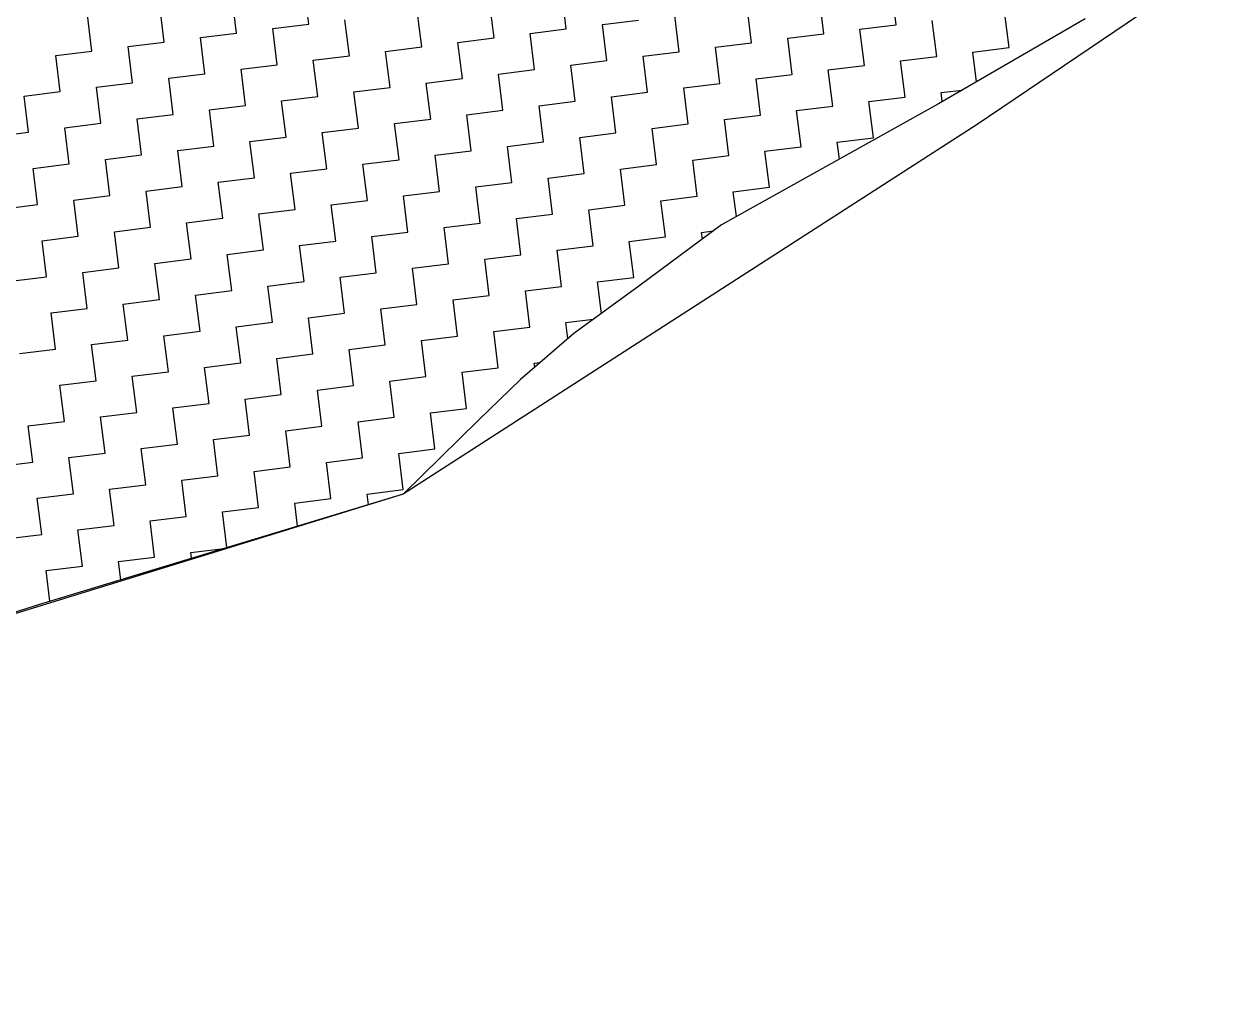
# Model space of a CAD drawing. Header units: metres. Extents: x 286056 to 292206, y 2024114 to 2027347.
# Drawn here: x 290904.5 to 291223.7, y 2024768.9 to 2025028 of the extents above; entities that cross this region are included whole.
import ezdxf

# ---------------------------------------------------------------- set-up
doc = ezdxf.new("R2010")
doc.units = ezdxf.units.M
doc.header["$LTSCALE"] = 0.3
doc.header["$MEASUREMENT"] = 0
doc.layers.add('POLY_HATCH', color=12, linetype='Continuous')
doc.layers.add('V_BOUND_LINE', color=7, linetype='Continuous')

# ---------------------------------------------------------------- blocks, each defined once
blk = doc.blocks.new('13')
at = {"layer": 'POLY_HATCH', "linetype": 'Continuous'}
for p, q in [((593.75, 192.5), (593.75, 193.75)), ((596.25, 192.5), (596.25, 193.75)), ((598.75, 192.5), (598.75, 193.75)), ((601.25, 192.5), (601.25, 193.75)), ((592.5, 192.5), (593.75, 192.5)), ((592.5, 191.25), (592.5, 192.5)), ((595, 192.5), (596.25, 192.5)), ((595, 191.25), (595, 192.5)), ((597.5, 192.5), (598.75, 192.5)), ((597.5, 191.25), (597.5, 192.5)), ((600, 192.5), (601.25, 192.5)), ((600, 191.25), (600, 192.5)), ((602.5, 191.25), (602.5, 192.5)), ((605, 191.25), (605, 192.5)), ((607.5, 191.25), (607.5, 192.5)), ((610, 191.25), (610, 192.5)), ((591.25, 191.25), (592.5, 191.25)), ((591.25, 190), (591.25, 191.25)), ((593.75, 191.25), (595, 191.25)), ((593.75, 190), (593.75, 191.25)), ((596.25, 191.25), (597.5, 191.25)), ((596.25, 190), (596.25, 191.25)), ((598.75, 191.25), (600, 191.25)), ((598.75, 190), (598.75, 191.25)), ((601.25, 191.25), (602.5, 191.25)), ((601.25, 190), (601.25, 191.25)), ((603.75, 191.25), (605, 191.25)), ((603.75, 190), (603.75, 191.25)), ((606.25, 191.25), (607.5, 191.25)), ((606.25, 190), (606.25, 191.25)), ((608.75, 191.25), (610, 191.25)), ((608.75, 190), (608.75, 191.25)), ((611.25, 191.25), (612.5, 191.25)), ((611.25, 190), (611.25, 191.25)), ((613.75, 190), (613.75, 191.25)), ((616.25, 190), (616.25, 191.25)), ((618.75, 190), (618.75, 191.25)), ((621.25, 190), (621.25, 191.25)), ((590, 190), (591.25, 190)), ((592.5, 190), (593.75, 190)), ((592.5, 188.75), (592.5, 190)), ((595, 190), (596.25, 190)), ((595, 188.75), (595, 190)), ((597.5, 190), (598.75, 190)), ((597.5, 188.75), (597.5, 190)), ((600, 190), (601.25, 190)), ((600, 188.75), (600, 190)), ((602.5, 190), (603.75, 190)), ((602.5, 188.75), (602.5, 190)), ((605, 190), (606.25, 190)), ((605, 188.75), (605, 190)), ((607.5, 190), (608.75, 190)), ((607.5, 188.75), (607.5, 190)), ((610, 190), (611.25, 190)), ((610, 188.75), (610, 190)), ((612.5, 190), (613.75, 190)), ((612.5, 188.75), (612.5, 190)), ((615, 190), (616.25, 190)), ((615, 188.75), (615, 190)), ((617.5, 190), (618.75, 190)), ((617.5, 188.75), (617.5, 190)), ((620, 190), (621.25, 190)), ((620, 188.75), (620, 190)), ((622.5, 188.75), (622.5, 190)), ((625, 188.75), (625, 190)), ((591.25, 188.75), (592.5, 188.75)), ((591.25, 187.5), (591.25, 188.75)), ((593.75, 188.75), (595, 188.75)), ((593.75, 187.5), (593.75, 188.75)), ((596.25, 188.75), (597.5, 188.75)), ((596.25, 187.5), (596.25, 188.75)), ((598.75, 188.75), (600, 188.75)), ((598.75, 187.5), (598.75, 188.75)), ((601.25, 188.75), (602.5, 188.75)), ((601.25, 187.5), (601.25, 188.75)), ((603.75, 188.75), (605, 188.75)), ((603.75, 187.5), (603.75, 188.75)), ((606.25, 188.75), (607.5, 188.75)), ((606.25, 187.5), (606.25, 188.75)), ((608.75, 188.75), (610, 188.75)), ((608.75, 187.5), (608.75, 188.75)), ((611.25, 188.75), (612.5, 188.75)), ((611.25, 187.5), (611.25, 188.75)), ((613.75, 188.75), (615, 188.75)), ((613.75, 187.5), (613.75, 188.75)), ((616.25, 188.75), (617.5, 188.75)), ((616.25, 187.5), (616.25, 188.75)), ((618.75, 188.75), (620, 188.75)), ((618.75, 187.5), (618.75, 188.75)), ((621.25, 188.75), (622.5, 188.75)), ((621.25, 187.5), (621.25, 188.75)), ((623.75, 188.75), (625, 188.75)), ((623.75, 187.724), (623.75, 188.75)), ((590, 187.5), (591.25, 187.5)), ((592.5, 187.5), (593.75, 187.5)), ((592.5, 186.25), (592.5, 187.5)), ((595, 187.5), (596.25, 187.5)), ((595, 186.25), (595, 187.5)), ((597.5, 187.5), (598.75, 187.5)), ((597.5, 186.25), (597.5, 187.5)), ((600, 187.5), (601.25, 187.5)), ((600, 186.25), (600, 187.5)), ((602.5, 187.5), (603.75, 187.5)), ((602.5, 186.25), (602.5, 187.5)), ((605, 187.5), (606.25, 187.5)), ((605, 186.25), (605, 187.5)), ((607.5, 187.5), (608.75, 187.5)), ((607.5, 186.25), (607.5, 187.5)), ((610, 187.5), (611.25, 187.5)), ((610, 186.25), (610, 187.5)), ((612.5, 187.5), (613.75, 187.5)), ((612.5, 186.25), (612.5, 187.5)), ((615, 187.5), (616.25, 187.5)), ((615, 186.25), (615, 187.5)), ((617.5, 187.5), (618.75, 187.5)), ((617.5, 186.25), (617.5, 187.5)), ((620, 187.5), (621.25, 187.5)), ((620, 186.25), (620, 187.5)), ((622.5, 187.5), (623.222, 187.5)), ((622.5, 187.193), (622.5, 187.5)), ((591.25, 186.25), (592.5, 186.25)), ((591.25, 185), (591.25, 186.25)), ((593.75, 186.25), (595, 186.25)), ((593.75, 185), (593.75, 186.25)), ((596.25, 186.25), (597.5, 186.25)), ((596.25, 185), (596.25, 186.25)), ((598.75, 186.25), (600, 186.25)), ((598.75, 185), (598.75, 186.25)), ((601.25, 186.25), (602.5, 186.25)), ((601.25, 185), (601.25, 186.25)), ((603.75, 186.25), (605, 186.25)), ((603.75, 185), (603.75, 186.25)), ((606.25, 186.25), (607.5, 186.25)), ((606.25, 185), (606.25, 186.25)), ((608.75, 186.25), (610, 186.25)), ((608.75, 185), (608.75, 186.25)), ((611.25, 186.25), (612.5, 186.25)), ((611.25, 185), (611.25, 186.25)), ((613.75, 186.25), (615, 186.25)), ((613.75, 185), (613.75, 186.25)), ((616.25, 186.25), (617.5, 186.25)), ((616.25, 185), (616.25, 186.25)), ((618.75, 186.25), (620, 186.25)), ((618.75, 185.666), (618.75, 186.25)), ((590, 185), (591.25, 185)), ((592.5, 185), (593.75, 185)), ((592.5, 183.75), (592.5, 185)), ((595, 185), (596.25, 185)), ((595, 183.75), (595, 185)), ((597.5, 185), (598.75, 185)), ((597.5, 183.75), (597.5, 185)), ((600, 185), (601.25, 185)), ((600, 183.75), (600, 185)), ((602.5, 185), (603.75, 185)), ((602.5, 183.75), (602.5, 185)), ((605, 185), (606.25, 185)), ((605, 183.75), (605, 185)), ((607.5, 185), (608.75, 185)), ((607.5, 183.75), (607.5, 185)), ((610, 185), (611.25, 185)), ((610, 183.75), (610, 185)), ((612.5, 185), (613.75, 185)), ((612.5, 183.75), (612.5, 185)), ((615, 185), (616.25, 185)), ((615, 184.141), (615, 185)), ((591.25, 183.75), (592.5, 183.75)), ((591.25, 182.5), (591.25, 183.75)), ((593.75, 183.75), (595, 183.75)), ((593.75, 182.5), (593.75, 183.75)), ((596.25, 183.75), (597.5, 183.75)), ((596.25, 182.5), (596.25, 183.75)), ((598.75, 183.75), (600, 183.75)), ((598.75, 182.5), (598.75, 183.75)), ((601.25, 183.75), (602.5, 183.75)), ((601.25, 182.5), (601.25, 183.75)), ((603.75, 183.75), (605, 183.75)), ((603.75, 182.5), (603.75, 183.75)), ((606.25, 183.75), (607.5, 183.75)), ((606.25, 182.5), (606.25, 183.75)), ((608.75, 183.75), (610, 183.75)), ((608.75, 182.5), (608.75, 183.75)), ((611.25, 183.75), (612.5, 183.75)), ((611.25, 182.5), (611.25, 183.75)), ((613.75, 183.75), (614.156, 183.75)), ((613.75, 183.521), (613.75, 183.75)), ((590, 182.5), (591.25, 182.5)), ((592.5, 182.5), (593.75, 182.5)), ((592.5, 181.25), (592.5, 182.5)), ((595, 182.5), (596.25, 182.5)), ((595, 181.25), (595, 182.5)), ((597.5, 182.5), (598.75, 182.5)), ((597.5, 181.25), (597.5, 182.5)), ((600, 182.5), (601.25, 182.5)), ((600, 181.25), (600, 182.5)), ((602.5, 182.5), (603.75, 182.5)), ((602.5, 181.25), (602.5, 182.5)), ((605, 182.5), (606.25, 182.5)), ((605, 181.25), (605, 182.5)), ((607.5, 182.5), (608.75, 182.5)), ((607.5, 181.25), (607.5, 182.5)), ((610, 182.5), (611.25, 182.5)), ((610, 181.416), (610, 182.5)), ((591.25, 181.25), (592.5, 181.25)), ((591.25, 180), (591.25, 181.25)), ((593.75, 181.25), (595, 181.25)), ((593.75, 180), (593.75, 181.25)), ((596.25, 181.25), (597.5, 181.25)), ((596.25, 180), (596.25, 181.25)), ((598.75, 181.25), (600, 181.25)), ((598.75, 180), (598.75, 181.25)), ((601.25, 181.25), (602.5, 181.25)), ((601.25, 180), (601.25, 181.25)), ((603.75, 181.25), (605, 181.25)), ((603.75, 180), (603.75, 181.25)), ((606.25, 181.25), (607.5, 181.25)), ((606.25, 180), (606.25, 181.25)), ((608.75, 181.25), (609.702, 181.25)), ((608.75, 180.697), (608.75, 181.25)), ((590, 180), (591.25, 180)), ((590, 178.75), (590, 180)), ((592.5, 180), (593.75, 180)), ((592.5, 178.75), (592.5, 180)), ((595, 180), (596.25, 180)), ((595, 178.75), (595, 180)), ((597.5, 180), (598.75, 180)), ((597.5, 178.75), (597.5, 180)), ((600, 180), (601.25, 180)), ((600, 178.75), (600, 180)), ((602.5, 180), (603.75, 180)), ((602.5, 178.75), (602.5, 180)), ((605, 180), (606.25, 180)), ((605, 178.75), (605, 180)), ((607.5, 180), (607.704, 180)), ((607.5, 179.864), (607.5, 180)), ((588.75, 178.75), (590, 178.75)), ((591.25, 178.75), (592.5, 178.75)), ((591.25, 177.5), (591.25, 178.75)), ((593.75, 178.75), (595, 178.75)), ((593.75, 177.5), (593.75, 178.75)), ((596.25, 178.75), (597.5, 178.75)), ((596.25, 177.5), (596.25, 178.75)), ((598.75, 178.75), (600, 178.75)), ((598.75, 177.5), (598.75, 178.75)), ((601.25, 178.75), (602.5, 178.75)), ((601.25, 177.5), (601.25, 178.75)), ((603.75, 178.75), (605, 178.75)), ((603.75, 177.5), (603.75, 178.75)), ((590, 177.5), (591.25, 177.5)), ((590, 176.25), (590, 177.5)), ((592.5, 177.5), (593.75, 177.5)), ((592.5, 176.25), (592.5, 177.5)), ((595, 177.5), (596.25, 177.5)), ((595, 176.25), (595, 177.5)), ((597.5, 177.5), (598.75, 177.5)), ((597.5, 176.25), (597.5, 177.5)), ((600, 177.5), (601.25, 177.5)), ((600, 176.25), (600, 177.5)), ((602.5, 177.5), (603.75, 177.5)), ((602.5, 176.25), (602.5, 177.5)), ((588.75, 176.25), (590, 176.25)), ((591.25, 176.25), (592.5, 176.25)), ((591.25, 175), (591.25, 176.25)), ((593.75, 176.25), (595, 176.25)), ((593.75, 175), (593.75, 176.25)), ((596.25, 176.25), (597.5, 176.25)), ((596.25, 175.019), (596.25, 176.25)), ((598.75, 176.25), (600, 176.25)), ((598.75, 175.45), (598.75, 176.25)), ((601.25, 176.25), (602.5, 176.25)), ((601.25, 175.882), (601.25, 176.25)), ((590, 175), (591.25, 175)), ((590, 173.939), (590, 175)), ((592.5, 175), (593.75, 175)), ((592.5, 174.371), (592.5, 175)), ((595, 175), (596.142, 175)), ((595, 174.803), (595, 175))]:
    blk.add_line(p, q, dxfattribs=at)
at = {"layer": 'POLY_HATCH'}
for p, q in [((627.717, 189.409), (622.36, 187.134)), ((622.36, 187.134), (614.46, 183.922)), ((614.46, 183.922), (611.38, 182.182)), ((611.38, 182.182), (608.97, 180.844)), ((608.97, 180.844), (606.962, 179.505)), ((606.962, 179.505), (605.355, 178.301)), ((605.355, 178.301), (602.486, 176.096)), ((602.486, 176.096), (583.317, 172.692))]:
    blk.add_line(p, q, dxfattribs=at)
at = {"layer": 'V_BOUND_LINE'}
for p, q in [((643.709, 196.533), (623.59, 186.26)), ((623.59, 186.26), (602.486, 176.096)), ((602.486, 176.096), (589.626, 173.875)), ((589.626, 173.875), (545.888, 165.678))]:
    blk.add_line(p, q, dxfattribs=at)

msp = doc.modelspace()

# ---------------------------------------------------------------- block references
at = {"xscale": 7.751650312977041, "yscale": 7.751650312977041, "zscale": 7.751650312977041, "rotation": 7.058277928675759}
msp.add_blockref('13', (286538.24, 2022974.39), dxfattribs=at)

doc.saveas('drawing.dxf')
